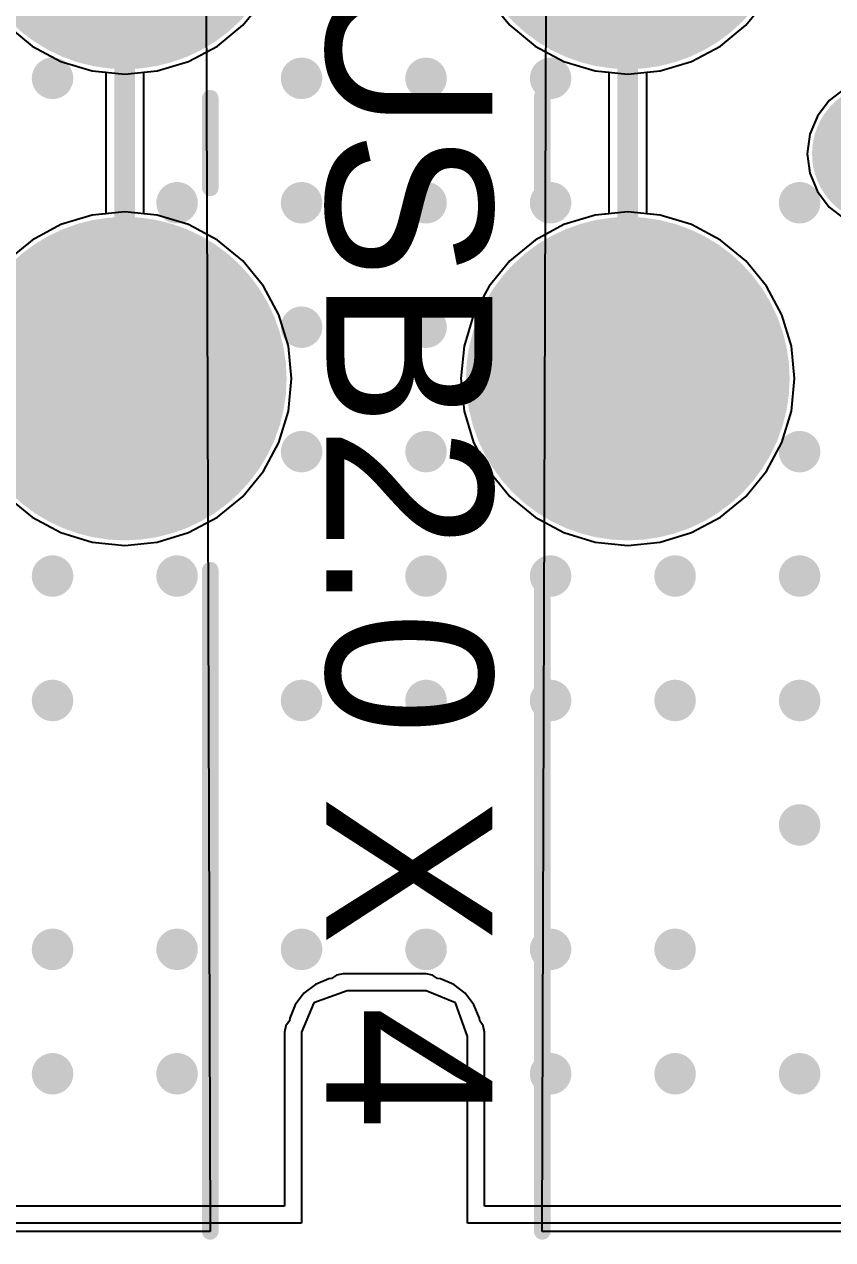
# Model space of a CAD drawing. Header units: millimetres. Extents: x 15 to 122, y 23 to 96.
# Drawn here: x 67.16 to 76.9, y 25 to 39.65 of the extents above; entities that cross this region are included whole.
import ezdxf

# ---------------------------------------------------------------- set-up
doc = ezdxf.new("R2010")
doc.units = ezdxf.units.MM
for name, color, linetype in [('BottomLayer', 5, 'Continuous'), ('TopLayer', 1, 'Continuous'), ('TopOverlay', 2, 'Continuous'), ('TopSolder', 216, 'Continuous'), ('Upper Modules', 80, 'Continuous')]:
    doc.layers.add(name, color=color, linetype=linetype)
doc.styles.get("Standard").update_dxf_attribs({"font": 'ARExthalf2.shx', "width": 0.1})

msp = doc.modelspace()

# ---------------------------------------------------------------- linework, layer by layer
at = {"layer": 'BottomLayer'}
for p, q in [((69.7910593, 39.63894536), (70.04098768, 39.94348627999999)), ((72.75901882, 39.94348627999999), (73.0089472, 39.63894536)), ((75.85105988, 39.63894536), (76.10098826, 39.94348627999999)), ((66.94894662, 39.63894536), (67.25348754, 39.38901698)), ((69.48651837999999, 39.38901698), (69.7910593, 39.63894536)), ((73.0089472, 39.63894536), (73.31348812, 39.38901698)), ((75.54651896, 39.38901698), (75.85105988, 39.63894536)), ((67.25348754, 39.38901698), (67.60093413999999, 39.20330234)), ((69.13907178, 39.20330234), (69.48651837999999, 39.38901698)), ((73.31348812, 39.38901698), (73.66093472, 39.20330234)), ((75.19907236, 39.20330234), (75.54651896, 39.38901698)), ((67.60093413999999, 39.20330234), (67.97793363999999, 39.08894137999999)), ((68.76207228, 39.08894137999999), (69.13907178, 39.20330234)), ((73.66093472, 39.20330234), (74.03793422, 39.08894137999999)), ((74.82207285999999, 39.08894137999999), (75.19907236, 39.20330234)), ((67.97793363999999, 39.08894137999999), (68.37000296, 39.05032576)), ((68.37000296, 39.05032576), (68.76207228, 39.08894137999999)), ((74.03793422, 39.08894137999999), (74.43000354, 39.05032576)), ((74.43000354, 39.05032576), (74.82207285999999, 39.08894137999999)), ((77.04611972, 38.87614526), (76.85811654, 38.73188596)), ((76.85811654, 38.73188596), (76.71385724, 38.54388024)), ((76.71385724, 38.54388024), (76.62317162, 38.32494748)), ((76.62317162, 38.32494748), (76.59223949999999, 38.09000002)), ((76.59223949999999, 38.09000002), (76.62317162, 37.85505256)), ((76.62317162, 37.85505256), (76.71385724, 37.6361198)), ((76.71385724, 37.6361198), (76.85811654, 37.44811408)), ((68.37000296, 37.3896763), (67.97793363999999, 37.35106068)), ((68.76207228, 37.35106068), (68.37000296, 37.3896763)), ((74.43000354, 37.3896763), (74.03793422, 37.35106068)), ((74.82207285999999, 37.35106068), (74.43000354, 37.3896763)), ((76.85811654, 37.44811408), (77.04611972, 37.30385477999999)), ((67.60093413999999, 37.23669972), (67.25348754, 37.05098508)), ((67.97793363999999, 37.35106068), (67.60093413999999, 37.23669972)), ((69.13907178, 37.23669972), (68.76207228, 37.35106068)), ((69.48651837999999, 37.05098508), (69.13907178, 37.23669972)), ((73.66093472, 37.23669972), (73.31348812, 37.05098508)), ((74.03793422, 37.35106068), (73.66093472, 37.23669972)), ((75.19907236, 37.23669972), (74.82207285999999, 37.35106068)), ((75.54651896, 37.05098508), (75.19907236, 37.23669972)), ((67.25348754, 37.05098508), (66.94894662, 36.8010567)), ((69.7910593, 36.8010567), (69.48651837999999, 37.05098508)), ((73.31348812, 37.05098508), (73.0089472, 36.8010567)), ((75.85105988, 36.8010567), (75.54651896, 37.05098508)), ((70.04098768, 36.49651578), (69.7910593, 36.8010567)), ((73.0089472, 36.8010567), (72.75901882, 36.49651578)), ((76.10098826, 36.49651578), (75.85105988, 36.8010567)), ((70.22670232, 36.14906918), (70.04098768, 36.49651578)), ((72.75901882, 36.49651578), (72.57330418, 36.14906918)), ((76.2867029, 36.14906918), (76.10098826, 36.49651578)), ((70.34106328, 35.77206968), (70.22670232, 36.14906918)), ((72.57330418, 36.14906918), (72.45894322, 35.77206968)), ((76.40106386, 35.77206968), (76.2867029, 36.14906918)), ((70.3796789, 35.38000036), (70.34106328, 35.77206968)), ((72.45894322, 35.77206968), (72.4203276, 35.38000036)), ((76.43967948, 35.38000036), (76.40106386, 35.77206968)), ((70.34106328, 34.98793104), (70.3796789, 35.38000036)), ((72.4203276, 35.38000036), (72.45894322, 34.98793104)), ((76.40106386, 34.98793104), (76.43967948, 35.38000036)), ((70.22670232, 34.61093154), (70.34106328, 34.98793104)), ((72.45894322, 34.98793104), (72.57330418, 34.61093154)), ((76.2867029, 34.61093154), (76.40106386, 34.98793104)), ((70.04098768, 34.26348494), (70.22670232, 34.61093154)), ((72.57330418, 34.61093154), (72.75901882, 34.26348494)), ((76.10098826, 34.26348494), (76.2867029, 34.61093154)), ((69.7910593, 33.95894402), (70.04098768, 34.26348494)), ((72.75901882, 34.26348494), (73.0089472, 33.95894402)), ((75.85105988, 33.95894402), (76.10098826, 34.26348494)), ((66.94894662, 33.95894402), (67.25348754, 33.70901564)), ((69.48651837999999, 33.70901564), (69.7910593, 33.95894402)), ((73.0089472, 33.95894402), (73.31348812, 33.70901564)), ((75.54651896, 33.70901564), (75.85105988, 33.95894402)), ((67.25348754, 33.70901564), (67.60093413999999, 33.523301)), ((69.13907178, 33.523301), (69.48651837999999, 33.70901564)), ((73.31348812, 33.70901564), (73.66093472, 33.523301)), ((75.19907236, 33.523301), (75.54651896, 33.70901564)), ((67.60093413999999, 33.523301), (67.97793363999999, 33.40894004)), ((67.97793363999999, 33.40894004), (68.37000296, 33.37032442)), ((68.37000296, 33.37032442), (68.76207228, 33.40894004)), ((68.76207228, 33.40894004), (69.13907178, 33.523301)), ((73.66093472, 33.523301), (74.03793422, 33.40894004)), ((74.03793422, 33.40894004), (74.43000354, 33.37032442)), ((74.43000354, 33.37032442), (74.82207285999999, 33.40894004)), ((74.82207285999999, 33.40894004), (75.19907236, 33.523301)), ((70.82770441999999, 28.14301458), (70.66715356, 28.07650976)), ((70.86050598, 28.14733258), (70.82770441999999, 28.14301458)), ((70.92196382, 28.18839676), (70.86050598, 28.14733258)), ((71.00000023999999, 28.2039187), (70.92196382, 28.18839676)), ((72.00000331999999, 28.2039187), (71.00000023999999, 28.2039187)), ((72.07803974, 28.18839676), (72.00000331999999, 28.2039187)), ((72.13950265999999, 28.14733004), (72.07803974, 28.18839676)), ((72.1722966, 28.14301204), (72.13950265999999, 28.14733004)), ((72.33285, 28.07650722), (72.1722966, 28.14301204)), ((70.66715356, 28.07650976), (70.52928236, 27.97071876)), ((72.47071866, 27.97071622), (72.33285, 28.07650722)), ((70.52928236, 27.97071876), (70.42349136, 27.83284756)), ((72.57650966, 27.83284756), (72.47071866, 27.97071622)), ((70.42349136, 27.83284756), (70.35698654, 27.6722967)), ((72.64301447999999, 27.67229416), (72.57650966, 27.83284756)), ((70.31160435999999, 27.5780373), (70.29608241999999, 27.50000088)), ((70.35266854, 27.63949514), (70.31160435999999, 27.5780373)), ((70.35698654, 27.6722967), (70.35266854, 27.63949514)), ((72.64733248, 27.63950022), (72.64301447999999, 27.67229416)), ((72.68839919999999, 27.5780373), (72.64733248, 27.63950022)), ((72.70392113999999, 27.50000088), (72.68839919999999, 27.5780373)), ((70.29608241999999, 27.50000088), (70.29608241999999, 25.40391922)), ((72.70392113999999, 25.40391922), (72.70392113999999, 27.50000088)), ((70.29608241999999, 25.40391922), (53.70392104, 25.40391922)), ((89.79608152, 25.40391922), (72.70392113999999, 25.40391922))]:
    msp.add_line(p, q, dxfattribs=at)
for points, const_width in [([(67.42000232, 41.0600017, 1), (69.32000359999999, 41.0600017, 1)], 1.89999874), ([(73.4800029, 41.0600017, 1), (75.38000418, 41.0600017, 1)], 1.89999874), ([(67.37498081999999, 38.99998804, 1), (67.62497778, 38.99998804, 1)], 0.2499995), ([(70.3749799, 38.99998804, 1), (70.62497685999999, 38.99998804, 1)], 0.2499995), ([(71.87497943999999, 38.99998804, 1), (72.1249764, 38.99998804, 1)], 0.2499995), ([(73.37497898, 38.99998804, 1), (73.62497594, 38.99998804, 1)], 0.2499995), ([(77.10000328, 38.09000002, 1), (77.90000168, 38.09000002, 1)], 0.7999984), ([(68.87498036, 37.4999885, 1), (69.12497732, 37.4999885, 1)], 0.2499995), ([(70.3749799, 37.4999885, 1), (70.62497685999999, 37.4999885, 1)], 0.2499995), ([(71.87497943999999, 37.4999885, 1), (72.1249764, 37.4999885, 1)], 0.2499995), ([(73.37497898, 37.4999885, 1), (73.62497594, 37.4999885, 1)], 0.2499995), ([(76.37497805999999, 37.4999885, 1), (76.62497502, 37.4999885, 1)], 0.2499995), ([(67.42000232, 35.38000036, 1), (69.32000359999999, 35.38000036, 1)], 1.89999874), ([(73.4800029, 35.38000036, 1), (75.38000418, 35.38000036, 1)], 1.89999874), ([(70.3749799, 35.99998896, 1), (70.62497685999999, 35.99998896, 1)], 0.2499995), ([(71.87497943999999, 35.99998896, 1), (72.1249764, 35.99998896, 1)], 0.2499995), ([(70.3749799, 34.49998942, 1), (70.62497685999999, 34.49998942, 1)], 0.2499995), ([(71.87497943999999, 34.49998942, 1), (72.1249764, 34.49998942, 1)], 0.2499995), ([(76.37497805999999, 34.49998942, 1), (76.62497502, 34.49998942, 1)], 0.2499995), ([(67.37498081999999, 32.99998988, 1), (67.62497778, 32.99998988, 1)], 0.2499995), ([(68.87498036, 32.99998988, 1), (69.12497732, 32.99998988, 1)], 0.2499995), ([(71.87497943999999, 32.99998988, 1), (72.1249764, 32.99998988, 1)], 0.2499995), ([(73.37497898, 32.99998988, 1), (73.62497594, 32.99998988, 1)], 0.2499995), ([(74.87497852, 32.99998988, 1), (75.12497547999999, 32.99998988, 1)], 0.2499995), ([(76.37497805999999, 32.99998988, 1), (76.62497502, 32.99998988, 1)], 0.2499995), ([(67.37498081999999, 31.49999034, 1), (67.62497778, 31.49999034, 1)], 0.2499995), ([(70.3749799, 31.49999034, 1), (70.62497685999999, 31.49999034, 1)], 0.2499995), ([(71.87497943999999, 31.49999034, 1), (72.1249764, 31.49999034, 1)], 0.2499995), ([(73.37497898, 31.49999034, 1), (73.62497594, 31.49999034, 1)], 0.2499995), ([(74.87497852, 31.49999034, 1), (75.12497547999999, 31.49999034, 1)], 0.2499995), ([(76.37497805999999, 31.49999034, 1), (76.62497502, 31.49999034, 1)], 0.2499995), ([(76.37497805999999, 29.9999908, 1), (76.62497502, 29.9999908, 1)], 0.2499995), ([(67.37498081999999, 28.49999126, 1), (67.62497778, 28.49999126, 1)], 0.2499995), ([(68.87498036, 28.49999126, 1), (69.12497732, 28.49999126, 1)], 0.2499995), ([(70.3749799, 28.49999126, 1), (70.62497685999999, 28.49999126, 1)], 0.2499995), ([(71.87497943999999, 28.49999126, 1), (72.1249764, 28.49999126, 1)], 0.2499995), ([(73.37497898, 28.49999126, 1), (73.62497594, 28.49999126, 1)], 0.2499995), ([(74.87497852, 28.49999126, 1), (75.12497547999999, 28.49999126, 1)], 0.2499995), ([(67.37498081999999, 26.99999172, 1), (67.62497778, 26.99999172, 1)], 0.2499995), ([(68.87498036, 26.99999172, 1), (69.12497732, 26.99999172, 1)], 0.2499995), ([(73.37497898, 26.99999172, 1), (73.62497594, 26.99999172, 1)], 0.2499995), ([(74.87497852, 26.99999172, 1), (75.12497547999999, 26.99999172, 1)], 0.2499995), ([(76.37497805999999, 26.99999172, 1), (76.62497502, 26.99999172, 1)], 0.2499995)]:
    msp.add_lwpolyline(points, format="xyb", close=True, dxfattribs=dict(at, const_width=const_width))
at = {"layer": 'TopLayer'}
for p, q in [((69.7910593, 39.63894536), (70.04098768, 39.94348627999999)), ((72.75901882, 39.94348627999999), (73.0089472, 39.63894536)), ((75.85105988, 39.63894536), (76.10098826, 39.94348627999999)), ((66.94894662, 39.63894536), (67.25348754, 39.38901698)), ((69.48651837999999, 39.38901698), (69.7910593, 39.63894536)), ((73.0089472, 39.63894536), (73.31348812, 39.38901698)), ((75.54651896, 39.38901698), (75.85105988, 39.63894536)), ((67.25348754, 39.38901698), (67.60093413999999, 39.20330234)), ((69.13907178, 39.20330234), (69.48651837999999, 39.38901698)), ((73.31348812, 39.38901698), (73.66093472, 39.20330234)), ((75.19907236, 39.20330234), (75.54651896, 39.38901698)), ((67.60093413999999, 39.20330234), (67.97793363999999, 39.08894137999999)), ((68.76207228, 39.08894137999999), (69.13907178, 39.20330234)), ((73.66093472, 39.20330234), (74.03793422, 39.08894137999999)), ((74.82207285999999, 39.08894137999999), (75.19907236, 39.20330234)), ((67.97793363999999, 39.08894137999999), (68.14059778, 39.07291906)), ((68.14059778, 39.07291906), (68.14059778, 37.367083)), ((68.59940814, 39.07291906), (68.76207228, 39.08894137999999)), ((68.59940814, 37.367083), (68.59940814, 39.07291906)), ((74.03793422, 39.08894137999999), (74.20059836, 39.07291906)), ((74.20059836, 39.07291906), (74.20059836, 37.367083)), ((74.65940872, 39.07291906), (74.82207285999999, 39.08894137999999)), ((74.65940872, 37.367083), (74.65940872, 39.07291906)), ((77.04611972, 38.87614526), (76.85811654, 38.73188596)), ((76.85811654, 38.73188596), (76.71385724, 38.54388024)), ((76.71385724, 38.54388024), (76.62317162, 38.32494748)), ((76.62317162, 38.32494748), (76.59223949999999, 38.09000002)), ((76.59223949999999, 38.09000002), (76.62317162, 37.85505256)), ((76.62317162, 37.85505256), (76.71385724, 37.6361198)), ((76.71385724, 37.6361198), (76.85811654, 37.44811408)), ((68.14059778, 37.367083), (67.97793363999999, 37.35106068)), ((68.76207228, 37.35106068), (68.59940814, 37.367083)), ((74.20059836, 37.367083), (74.03793422, 37.35106068)), ((74.82207285999999, 37.35106068), (74.65940872, 37.367083)), ((76.85811654, 37.44811408), (77.04611972, 37.30385477999999)), ((67.60093413999999, 37.23669972), (67.25348754, 37.05098508)), ((67.97793363999999, 37.35106068), (67.60093413999999, 37.23669972)), ((69.13907178, 37.23669972), (68.76207228, 37.35106068)), ((69.48651837999999, 37.05098508), (69.13907178, 37.23669972)), ((73.66093472, 37.23669972), (73.31348812, 37.05098508)), ((74.03793422, 37.35106068), (73.66093472, 37.23669972)), ((75.19907236, 37.23669972), (74.82207285999999, 37.35106068)), ((75.54651896, 37.05098508), (75.19907236, 37.23669972)), ((67.25348754, 37.05098508), (66.94894662, 36.8010567)), ((69.7910593, 36.8010567), (69.48651837999999, 37.05098508)), ((73.31348812, 37.05098508), (73.0089472, 36.8010567)), ((75.85105988, 36.8010567), (75.54651896, 37.05098508)), ((70.04098768, 36.49651578), (69.7910593, 36.8010567)), ((73.0089472, 36.8010567), (72.75901882, 36.49651578)), ((76.10098826, 36.49651578), (75.85105988, 36.8010567)), ((70.22670232, 36.14906918), (70.04098768, 36.49651578)), ((72.75901882, 36.49651578), (72.57330418, 36.14906918)), ((76.2867029, 36.14906918), (76.10098826, 36.49651578)), ((70.34106328, 35.77206968), (70.22670232, 36.14906918)), ((72.57330418, 36.14906918), (72.45894322, 35.77206968)), ((76.40106386, 35.77206968), (76.2867029, 36.14906918)), ((70.3796789, 35.38000036), (70.34106328, 35.77206968)), ((72.45894322, 35.77206968), (72.4203276, 35.38000036)), ((76.43967948, 35.38000036), (76.40106386, 35.77206968)), ((70.34106328, 34.98793104), (70.3796789, 35.38000036)), ((72.4203276, 35.38000036), (72.45894322, 34.98793104)), ((76.40106386, 34.98793104), (76.43967948, 35.38000036)), ((70.22670232, 34.61093154), (70.34106328, 34.98793104)), ((72.45894322, 34.98793104), (72.57330418, 34.61093154)), ((76.2867029, 34.61093154), (76.40106386, 34.98793104)), ((70.04098768, 34.26348494), (70.22670232, 34.61093154)), ((72.57330418, 34.61093154), (72.75901882, 34.26348494)), ((76.10098826, 34.26348494), (76.2867029, 34.61093154)), ((69.7910593, 33.95894402), (70.04098768, 34.26348494)), ((72.75901882, 34.26348494), (73.0089472, 33.95894402)), ((75.85105988, 33.95894402), (76.10098826, 34.26348494)), ((66.94894662, 33.95894402), (67.25348754, 33.70901564)), ((69.48651837999999, 33.70901564), (69.7910593, 33.95894402)), ((73.0089472, 33.95894402), (73.31348812, 33.70901564)), ((75.54651896, 33.70901564), (75.85105988, 33.95894402)), ((67.25348754, 33.70901564), (67.60093413999999, 33.523301)), ((69.13907178, 33.523301), (69.48651837999999, 33.70901564)), ((73.31348812, 33.70901564), (73.66093472, 33.523301)), ((75.19907236, 33.523301), (75.54651896, 33.70901564)), ((67.60093413999999, 33.523301), (67.97793363999999, 33.40894004)), ((67.97793363999999, 33.40894004), (68.37000296, 33.37032442)), ((68.37000296, 33.37032442), (68.76207228, 33.40894004)), ((68.76207228, 33.40894004), (69.13907178, 33.523301)), ((73.66093472, 33.523301), (74.03793422, 33.40894004)), ((74.03793422, 33.40894004), (74.43000354, 33.37032442)), ((74.43000354, 33.37032442), (74.82207285999999, 33.40894004)), ((74.82207285999999, 33.40894004), (75.19907236, 33.523301)), ((70.82770441999999, 28.14301458), (70.66715356, 28.07650976)), ((70.86050598, 28.14733258), (70.82770441999999, 28.14301458)), ((70.92196382, 28.18839676), (70.86050598, 28.14733258)), ((71.00000023999999, 28.2039187), (70.92196382, 28.18839676)), ((72.00000331999999, 28.2039187), (71.00000023999999, 28.2039187)), ((72.07803974, 28.18839676), (72.00000331999999, 28.2039187)), ((72.13950265999999, 28.14733004), (72.07803974, 28.18839676)), ((72.1722966, 28.14301204), (72.13950265999999, 28.14733004)), ((72.33285, 28.07650722), (72.1722966, 28.14301204)), ((70.66715356, 28.07650976), (70.52928236, 27.97071876)), ((72.47071866, 27.97071622), (72.33285, 28.07650722)), ((70.52928236, 27.97071876), (70.42349136, 27.83284756)), ((72.57650966, 27.83284756), (72.47071866, 27.97071622)), ((70.42349136, 27.83284756), (70.35698654, 27.6722967)), ((72.64301447999999, 27.67229416), (72.57650966, 27.83284756)), ((70.31160435999999, 27.5780373), (70.29608241999999, 27.50000088)), ((70.35266854, 27.63949514), (70.31160435999999, 27.5780373)), ((70.35698654, 27.6722967), (70.35266854, 27.63949514)), ((72.64733248, 27.63950022), (72.64301447999999, 27.67229416)), ((72.68839919999999, 27.5780373), (72.64733248, 27.63950022)), ((72.70392113999999, 27.50000088), (72.68839919999999, 27.5780373)), ((70.29608241999999, 27.50000088), (70.29608241999999, 25.40391922)), ((72.70392113999999, 25.40391922), (72.70392113999999, 27.50000088)), ((70.29608241999999, 25.40391922), (53.70392104, 25.40391922)), ((89.79608152, 25.40391922), (72.70392113999999, 25.40391922))]:
    msp.add_line(p, q, dxfattribs=at)
for points, const_width in [([(67.42000232, 41.0600017, 1), (69.32000359999999, 41.0600017, 1)], 1.89999874), ([(73.4800029, 41.0600017, 1), (75.38000418, 41.0600017, 1)], 1.89999874), ([(67.37498081999999, 38.99998804, 1), (67.62497778, 38.99998804, 1)], 0.2499995), ([(70.3749799, 38.99998804, 1), (70.62497685999999, 38.99998804, 1)], 0.2499995), ([(71.87497943999999, 38.99998804, 1), (72.1249764, 38.99998804, 1)], 0.2499995), ([(73.37497898, 38.99998804, 1), (73.62497594, 38.99998804, 1)], 0.2499995), ([(77.10000328, 38.09000002, 1), (77.90000168, 38.09000002, 1)], 0.7999984), ([(68.87498036, 37.4999885, 1), (69.12497732, 37.4999885, 1)], 0.2499995), ([(70.3749799, 37.4999885, 1), (70.62497685999999, 37.4999885, 1)], 0.2499995), ([(71.87497943999999, 37.4999885, 1), (72.1249764, 37.4999885, 1)], 0.2499995), ([(73.37497898, 37.4999885, 1), (73.62497594, 37.4999885, 1)], 0.2499995), ([(76.37497805999999, 37.4999885, 1), (76.62497502, 37.4999885, 1)], 0.2499995), ([(67.42000232, 35.38000036, 1), (69.32000359999999, 35.38000036, 1)], 1.89999874), ([(73.4800029, 35.38000036, 1), (75.38000418, 35.38000036, 1)], 1.89999874), ([(70.3749799, 35.99998896, 1), (70.62497685999999, 35.99998896, 1)], 0.2499995), ([(71.87497943999999, 35.99998896, 1), (72.1249764, 35.99998896, 1)], 0.2499995), ([(68.30750372, 35.38000036, 1), (68.4325022, 35.38000036, 1)], 0.12499848), ([(74.3675043, 35.38000036, 1), (74.49250278, 35.38000036, 1)], 0.12499848), ([(70.3749799, 34.49998942, 1), (70.62497685999999, 34.49998942, 1)], 0.2499995), ([(71.87497943999999, 34.49998942, 1), (72.1249764, 34.49998942, 1)], 0.2499995), ([(76.37497805999999, 34.49998942, 1), (76.62497502, 34.49998942, 1)], 0.2499995), ([(67.37498081999999, 32.99998988, 1), (67.62497778, 32.99998988, 1)], 0.2499995), ([(68.87498036, 32.99998988, 1), (69.12497732, 32.99998988, 1)], 0.2499995), ([(71.87497943999999, 32.99998988, 1), (72.1249764, 32.99998988, 1)], 0.2499995), ([(73.37497898, 32.99998988, 1), (73.62497594, 32.99998988, 1)], 0.2499995), ([(74.87497852, 32.99998988, 1), (75.12497547999999, 32.99998988, 1)], 0.2499995), ([(76.37497805999999, 32.99998988, 1), (76.62497502, 32.99998988, 1)], 0.2499995), ([(67.37498081999999, 31.49999034, 1), (67.62497778, 31.49999034, 1)], 0.2499995), ([(70.3749799, 31.49999034, 1), (70.62497685999999, 31.49999034, 1)], 0.2499995), ([(71.87497943999999, 31.49999034, 1), (72.1249764, 31.49999034, 1)], 0.2499995), ([(73.37497898, 31.49999034, 1), (73.62497594, 31.49999034, 1)], 0.2499995), ([(74.87497852, 31.49999034, 1), (75.12497547999999, 31.49999034, 1)], 0.2499995), ([(76.37497805999999, 31.49999034, 1), (76.62497502, 31.49999034, 1)], 0.2499995), ([(76.37497805999999, 29.9999908, 1), (76.62497502, 29.9999908, 1)], 0.2499995), ([(67.37498081999999, 28.49999126, 1), (67.62497778, 28.49999126, 1)], 0.2499995), ([(68.87498036, 28.49999126, 1), (69.12497732, 28.49999126, 1)], 0.2499995), ([(70.3749799, 28.49999126, 1), (70.62497685999999, 28.49999126, 1)], 0.2499995), ([(71.87497943999999, 28.49999126, 1), (72.1249764, 28.49999126, 1)], 0.2499995), ([(73.37497898, 28.49999126, 1), (73.62497594, 28.49999126, 1)], 0.2499995), ([(74.87497852, 28.49999126, 1), (75.12497547999999, 28.49999126, 1)], 0.2499995), ([(67.37498081999999, 26.99999172, 1), (67.62497778, 26.99999172, 1)], 0.2499995), ([(68.87498036, 26.99999172, 1), (69.12497732, 26.99999172, 1)], 0.2499995), ([(73.37497898, 26.99999172, 1), (73.62497594, 26.99999172, 1)], 0.2499995), ([(74.87497852, 26.99999172, 1), (75.12497547999999, 26.99999172, 1)], 0.2499995), ([(76.37497805999999, 26.99999172, 1), (76.62497502, 26.99999172, 1)], 0.2499995)]:
    msp.add_lwpolyline(points, format="xyb", close=True, dxfattribs=dict(at, const_width=const_width))
at = {"layer": 'TopLayer', "const_width": 0.2499995}
for points in [[(68.37000296, 35.38000036), (68.37000296, 41.0600017)], [(74.43000354, 35.38000036), (74.43000354, 41.0600017)]]:
    msp.add_lwpolyline(points, dxfattribs=at)
at = {"layer": 'TopOverlay', "const_width": 0.1999996}
for points in [[(69.40000343999999, 37.68000084), (69.40000343999999, 38.76000122)], [(73.40000305999999, 37.68000084), (73.40000305999999, 38.78000118)], [(69.40000343999999, 25.1000006), (69.40000343999999, 33.0699999)], [(73.40000305999999, 25.1000006), (73.40000305999999, 33.0699999)]]:
    msp.add_lwpolyline(points, dxfattribs=at)
at = {"layer": 'TopOverlay', "const_width": 0.0999998}
for points in [[(69.35000354, 38.76000122, 1), (69.45000334, 38.76000122, 1)], [(73.35000316, 38.78000118, 1), (73.45000295999999, 38.78000118, 1)], [(69.35000354, 37.68000084, 1), (69.45000334, 37.68000084, 1)], [(73.35000316, 37.68000084, 1), (73.45000295999999, 37.68000084, 1)], [(69.35000354, 33.0699999, 1), (69.45000334, 33.0699999, 1)], [(73.35000316, 33.0699999, 1), (73.45000295999999, 33.0699999, 1)], [(69.35000354, 25.1000006, 1), (69.45000334, 25.1000006, 1)], [(73.35000316, 25.1000006, 1), (73.45000295999999, 25.1000006, 1)]]:
    msp.add_lwpolyline(points, format="xyb", close=True, dxfattribs=at)
at = {"layer": 'TopSolder'}
for points, const_width in [([(67.39500364, 41.0600017, 1), (69.34500228, 41.0600017, 1)], 1.94999864), ([(67.39500364, 41.0600017, 1), (69.34500228, 41.0600017, 1)], 1.94999864), ([(73.45500421999999, 41.0600017, 1), (75.40500286, 41.0600017, 1)], 1.94999864), ([(73.45500421999999, 41.0600017, 1), (75.40500286, 41.0600017, 1)], 1.94999864), ([(77.07500206, 38.09000002, 1), (77.9250029, 38.09000002, 1)], 0.8499983), ([(77.07500206, 38.09000002, 1), (77.9250029, 38.09000002, 1)], 0.8499983), ([(67.39500364, 35.38000036, 1), (69.34500228, 35.38000036, 1)], 1.94999864), ([(67.39500364, 35.38000036, 1), (69.34500228, 35.38000036, 1)], 1.94999864), ([(73.45500421999999, 35.38000036, 1), (75.40500286, 35.38000036, 1)], 1.94999864), ([(73.45500421999999, 35.38000036, 1), (75.40500286, 35.38000036, 1)], 1.94999864)]:
    msp.add_lwpolyline(points, format="xyb", close=True, dxfattribs=dict(at, const_width=const_width))
at = {"layer": 'Upper Modules'}
for p, q in [((69.34500227999999, 42.09999962), (69.40000343999999, 25.1000006)), ((73.40000305999999, 25.1000006), (73.45501000837817, 42.09999962)), ((71.05000013999998, 28.00000242), (70.64644576046233, 27.85355535953766)), ((72.00000331999999, 27.99999988), (71.05000013999998, 28.00000242)), ((72.35355525953766, 27.85355281953766), (72.00000331999999, 27.99999988)), ((70.64644576046233, 27.85355535953766), (70.50000124, 27.50000088)), ((72.50000232, 27.45000098), (72.35355525953766, 27.85355281953766)), ((70.50000124, 27.50000088), (70.50000123999999, 25.2000004)), ((72.50000232, 25.2000004), (72.50000232, 27.45000098)), ((70.50000123999999, 25.2000004), (53.50000222, 25.2000004)), ((69.40000343999999, 25.1000006), (54.20000336, 25.1000006)), ((90.00000033999999, 25.2000004), (72.50000232, 25.2000004)), ((88.60000314, 25.1000006), (73.40000305999999, 25.1000006))]:
    msp.add_line(p, q, dxfattribs=at)

# ---------------------------------------------------------------- texts
at = {"layer": 'TopOverlay'}
msp.add_text('USB2.0 X 4', height=2.00000108, rotation=270, dxfattribs=at).set_placement((70.80000064, 40.30000068))

doc.saveas('drawing.dxf')
